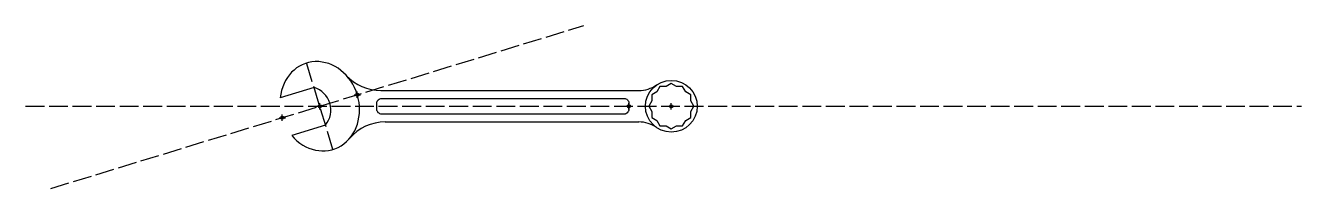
# Model space of a CAD drawing. Header units: millimetres. Extents: x 2414 to 3227, y 1692 to 1795.
import ezdxf

# ---------------------------------------------------------------- set-up
doc = ezdxf.new("R2010")
doc.units = ezdxf.units.MM
doc.header["$PDMODE"] = 34
doc.header["$PDSIZE"] = 2
doc.linetypes.add('ACAD_ISO02W100', pattern=[15, 12, -3])
doc.layers.add('dot lines', color=6, linetype='ACAD_ISO02W100')

msp = doc.modelspace()

# ---------------------------------------------------------------- linework, layer by layer
for p, q in [((2597.92, 1755.93), (2576.38, 1749.35)), ((2640.52, 1753.98), (2804.78, 1753.98)), ((2605.22, 1732.03), (2583.69, 1725.44)), ((2643.32, 1733.98), (2804.78, 1733.98))]:
    msp.add_line(p, q)
for points in [[(2822.22, 1756.48), (2818.35, 1756.48), (2816.42, 1753.13)], [(2828.92, 1756.48), (2825.57, 1758.41), (2822.22, 1756.48)], [(2834.72, 1753.13), (2832.79, 1756.48), (2828.92, 1756.48)], [(2816.42, 1753.13), (2813.07, 1751.2), (2813.07, 1747.33)], [(2838.07, 1747.33), (2838.07, 1751.2), (2834.72, 1753.13)], [(2813.07, 1747.33), (2811.14, 1743.98), (2813.07, 1740.63)], [(2813.07, 1740.63), (2813.07, 1736.76), (2816.42, 1734.83)], [(2834.72, 1734.83), (2838.07, 1736.76), (2838.07, 1740.63)], [(2838.07, 1740.63), (2840, 1743.98), (2838.07, 1747.33)], [(2816.42, 1734.83), (2818.35, 1731.48), (2822.22, 1731.48)], [(2828.92, 1731.48), (2832.79, 1731.48), (2834.72, 1734.83)], [(2822.22, 1731.48), (2825.57, 1729.55), (2828.92, 1731.48)]]:
    msp.add_lwpolyline(points)
msp.add_lwpolyline([(2640.97, 1748.98), (2795.47, 1748.98, -0.414214), (2798.47, 1745.98), (2798.47, 1741.98, -0.414214), (2795.47, 1738.98), (2640.97, 1738.98, -0.414214), (2637.97, 1741.98), (2637.97, 1745.98, -0.414214)], format="xyb", close=True)
msp.add_circle((2825.57, 1743.98), 16.5)
for centre, radius, start, end in [((2640.52, 1783.98), 30, 222.62437, 270), ((2804.78, 1773.98), 20, 270, 304.72276), ((2593.64, 1741.56), 15, 320.55731, 73.44269), ((2643.32, 1703.98), 30, 90, 139.49836), ((2804.78, 1713.98), 20, 55.27724, 90)]:
    msp.add_arc(centre, radius, start, end)
msp.add_ellipse((2601.57, 1743.98), major_axis=(8.41, -27.5), ratio=0.869368, start_param=5.162076, end_param=10.545887)
for p in [(2625.48, 1751.29), (2601.57, 1743.98), (2798.47, 1743.98), (2825.57, 1743.98), (2577.66, 1736.67)]:
    msp.add_point(p)
at = {"layer": 'dot lines'}
for p, q in [((2430.19, 1691.59), (2769.8, 1795.42)), ((2609.98, 1716.48), (2593.16, 1771.48)), ((2414.07, 1743.98), (3227.11, 1743.98))]:
    msp.add_line(p, q, dxfattribs=at)

doc.saveas('drawing.dxf')
